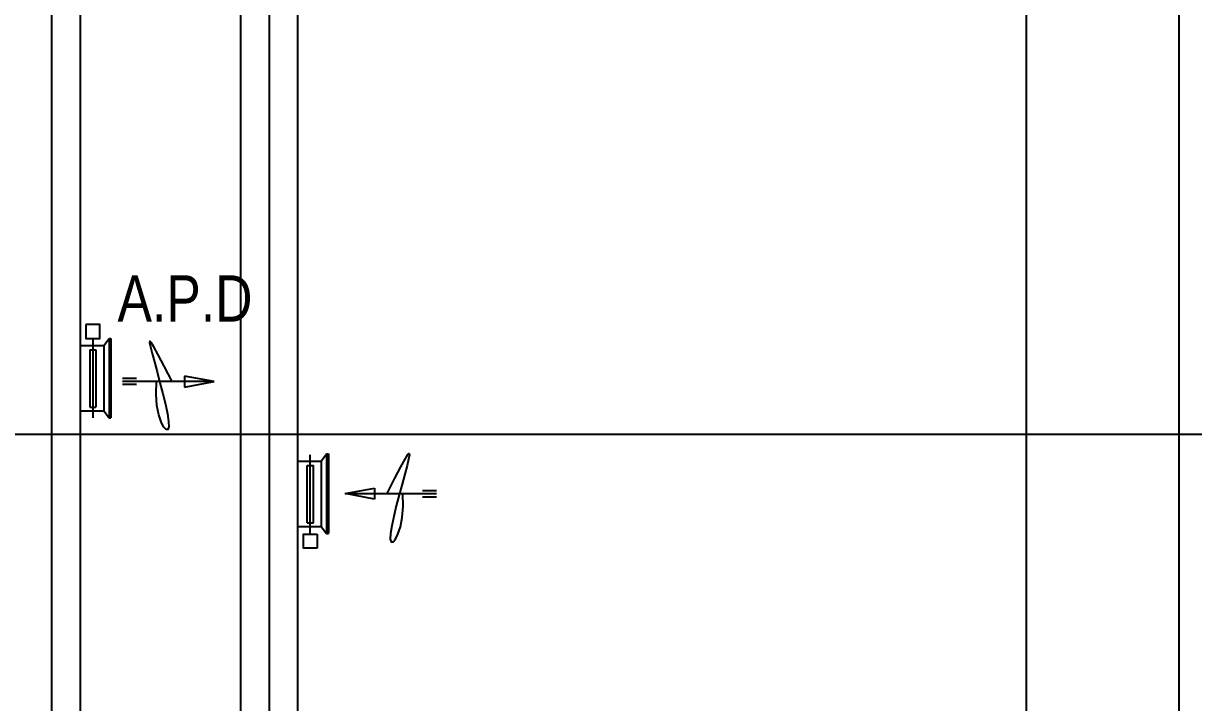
# Model space of a CAD drawing. Header units: millimetres. Extents: x 8533 to 164433, y 5768 to 115327.
# Drawn here: x 88098 to 97950, y 31016 to 36729 of the extents above; entities that cross this region are included whole.
import ezdxf

# ---------------------------------------------------------------- set-up
doc = ezdxf.new("R2010")
doc.units = ezdxf.units.MM
doc.header["$LTSCALE"] = 250
for name, color, linetype in [('ARC', 8, 'Continuous'), ('OUT', 4, 'Continuous'), ('p', 3, 'Continuous'), ('st', 4, 'Continuous'), ('전실제연_인버터', 3, 'Continuous')]:
    doc.layers.add(name, color=color, linetype=linetype)
doc.styles.add('STYLE1', font='arial.ttf')

msp = doc.modelspace()

# ---------------------------------------------------------------- linework, layer by layer
at = {"layer": 'ARC'}
msp.add_line((19210.6, 33274.2), (124753.6, 33274.2), dxfattribs=at)
at = {"layer": 'OUT'}
for p, q in [((88579, 34019.6), (88775.2, 34019.6)), ((88683, 34079.4), (88683, 33411.2)), ((88775.2, 34019.6), (88819.9, 34079.4)), ((88775.2, 34019.6), (88775.2, 33468.4)), ((88819.9, 34079.4), (88835.5, 34079.4)), ((88819.9, 34079.4), (88819.9, 33411.2)), ((88835.5, 34079.4), (88835.5, 33411.2)), ((88657, 33983.2), (88657, 33499.6)), ((88657, 33983.2), (88709, 33983.2)), ((88709, 33983.2), (88709, 33499.6)), ((88657, 33499.6), (88709, 33499.6)), ((88579, 33468.4), (88775.2, 33468.4)), ((88775.2, 33468.4), (88819.9, 33411.2)), ((88819.9, 33411.2), (88835.5, 33411.2)), ((90605.7, 33047.3), (90650.4, 33107.1)), ((90650.4, 33107.1), (90666, 33107.1)), ((90650.4, 33107.1), (90650.4, 32438.9)), ((90666, 33107.1), (90666, 32438.9)), ((90409.5, 33047.3), (90605.7, 33047.3)), ((90487.5, 33010.9), (90539.5, 33010.9)), ((90487.5, 32527.3), (90487.5, 33010.9)), ((90513.5, 32431.1), (90513.5, 33099.3)), ((90539.5, 32527.3), (90539.5, 33010.9)), ((90605.7, 33047.3), (90605.7, 32496.1)), ((90487.5, 32527.3), (90539.5, 32527.3)), ((90409.5, 32496.1), (90605.7, 32496.1)), ((90605.7, 32496.1), (90650.4, 32438.9)), ((90650.4, 32438.9), (90666, 32438.9))]:
    msp.add_line(p, q, dxfattribs=at)
at = {"layer": 'OUT', "elevation": 0}
msp.add_lwpolyline([(88625.3, 34194.9), (88625.3, 34079.4), (88740.8, 34079.4), (88740.8, 34194.9)], close=True, dxfattribs=at)
for points in [[(90571.3, 32315.6), (90455.7, 32315.6), (90455.7, 32431.1), (90571.3, 32431.1)], [(90455.7, 32315.6), (90455.7, 32431.1)], [(90571.3, 32431.1), (90571.3, 32315.6)]]:
    msp.add_lwpolyline(points, dxfattribs=at)
at = {"layer": 'p', "color": 4, "linetype": 'Continuous'}
for p, q in [((89928.9, 16846.5), (89928.9, 94152.9)), ((90409.5, 16846.5), (90409.5, 93679)), ((88579, 15017.4), (88579, 91125.6)), ((97830.3, 15017.4), (97830.3, 91125.6))]:
    msp.add_line(p, q, dxfattribs=at)
at = {"layer": 'p', "color": 1}
for p, q in [((90169.2, 16846.5), (90169.2, 93916)), ((88338.7, 15017.4), (88338.7, 91125.6)), ((89050.4, 33742.2), (88933.7, 33742.2)), ((89703.2, 33716.3), (88933.7, 33716.3)), ((89050.4, 33690.4), (88933.7, 33690.4)), ((90806.5, 32773), (91576.1, 32773)), ((91459.3, 32798.9), (91576.1, 32798.9)), ((91459.3, 32747.1), (91576.1, 32747.1))]:
    msp.add_line(p, q, dxfattribs=at)
at = {"layer": 'p', "color": 1, "linetype": 'Continuous'}
for p, q in [((89454.5, 33762.7), (89454.5, 33669.9)), ((89703.2, 33716.3), (89454.5, 33762.7)), ((89454.5, 33669.9), (89703.2, 33716.3)), ((90806.5, 32773), (91055.2, 32819.4)), ((91055.2, 32819.4), (91055.2, 32726.6)), ((91055.2, 32726.6), (90806.5, 32773))]:
    msp.add_line(p, q, dxfattribs=at)
at = {"layer": 'p', "color": 1}
for points in [[(89349.9, 33716.3), (89284, 33845.7), (89233.8, 33942), (89197.8, 34007.6), (89174.7, 34044.7), (89162.9, 34055.5), (89161.1, 34042.2), (89167.8, 34007), (89181.5, 33952.3), (89200.8, 33880.7), (89223.7, 33797), (89248.2, 33706.4), (89272.2, 33614.1), (89293.6, 33525.5), (89310.6, 33445.8), (89321, 33380.2), (89322.8, 33334), (89314.8, 33311.3), (89299.3, 33311.8), (89279.2, 33333.9), (89257.7, 33376.1), (89237.7, 33437), (89222.4, 33514.9), (89214.8, 33608.6), (89217.9, 33716.3)], [(89349.9, 33716.3), (89284, 33845.7), (89233.8, 33942), (89197.8, 34007.6), (89174.7, 34044.7), (89162.9, 34055.5), (89161.1, 34042.2), (89167.8, 34007), (89181.5, 33952.3), (89200.8, 33880.7), (89223.7, 33797), (89248.2, 33706.4), (89272.2, 33614.1), (89293.6, 33525.5), (89310.6, 33445.8), (89321, 33380.2), (89322.8, 33334), (89314.8, 33311.3), (89299.3, 33311.8), (89279.2, 33333.9), (89257.7, 33376.1), (89237.7, 33437), (89222.4, 33514.9), (89214.8, 33608.6), (89217.9, 33716.3)], [(91159.8, 32773), (91225.7, 32902.4), (91276, 32998.7), (91311.9, 33064.3), (91335.1, 33101.4), (91346.8, 33112.2), (91348.6, 33098.9), (91341.9, 33063.8), (91328.2, 33009), (91308.9, 32937.4), (91286, 32853.7), (91261.6, 32763.1), (91237.6, 32670.8), (91216.1, 32582.2), (91199.1, 32502.5), (91188.7, 32436.9), (91186.9, 32390.7), (91194.9, 32368), (91210.4, 32368.5), (91230.5, 32390.6), (91252, 32432.8), (91272, 32493.7), (91287.3, 32571.6), (91294.9, 32665.3), (91291.8, 32773)]]:
    msp.add_lwpolyline(points, dxfattribs=at)
at = {"layer": '전실제연_인버터'}
msp.add_line((96539.5, 51664.4), (96539.5, 28447.4), dxfattribs=at)

# ---------------------------------------------------------------- texts
at = {"layer": 'st', "color": 2, "style": 'STYLE1', "width": 0.8}
msp.add_text('A.P.D', height=389.35, dxfattribs=at).set_placement((88890.5, 34220.1))

doc.saveas('drawing.dxf')
